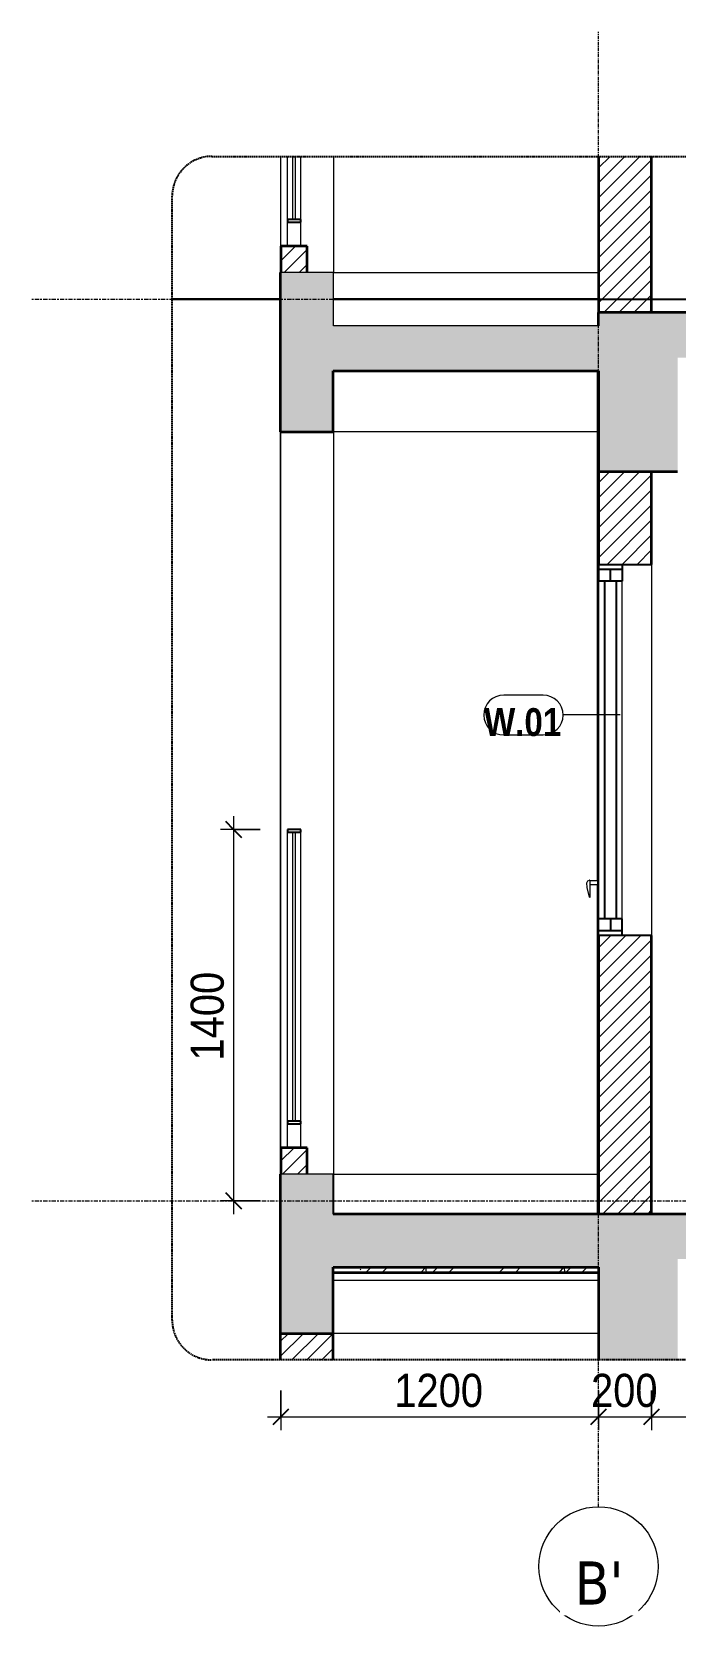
# Model space of a CAD drawing. Header units: millimetres. Extents: x 67190 to 250421, y 542 to 78637.
# Drawn here: x 95702 to 98130, y 596 to 6608 of the extents above; entities that cross this region are included whole.
import ezdxf

# ---------------------------------------------------------------- set-up
doc = ezdxf.new("R2010")
doc.units = ezdxf.units.MM
for name, pattern in [('Centre', [31.75, 6.35, -4.7625, 15.875, -4.7625]), ('Grid Line', [22.225, 12.7, -3.175, 3.175, -3.175]), ('Hidden', [7.14375, 4.7625, -2.38125]), ('IMPORT-CENTER _2_', [40.64, 25.4, -5.08, 5.08, -5.08])]:
    doc.linetypes.add(name, pattern=pattern)
for name, color, linetype, lineweight in [('0-6', 130, 'Continuous', 5), ('A-ANNO-DIMS', 211, 'Continuous', 9), ('A-ANNO-DIMS-50', 211, 'Continuous', 9), ('A-DETL-GENF', 92, 'Continuous', 18), ('A-DETL-GENF-4', 92, 'Hidden', 25), ('A-DETL-GENF-5', 9, 'Continuous', 18), ('A-DETL-MEDM', 33, 'Continuous', 35), ('A-DETL-THIN', 151, 'Continuous', 18), ('A-DOOR', 31, 'Continuous', 18), ('A-FLOR-FNSH-1', 250, 'Continuous', 35), ('A-FLOR-HRAL', 11, 'Continuous', 18), ('A-FLOR-HRAL-1', 11, 'Continuous', 25), ('A-FLOR-LEVL-2', 51, 'Centre', 9), ('A-FLOR-PATT-1', 253, 'Continuous', 18), ('A-GLAZ', 151, 'Continuous', 18), ('A-GLAZ-1', 151, 'Continuous', 25), ('A-GLAZ-IDEN', 152, 'Continuous', 9), ('A-WALL', 113, 'Continuous', 18), ('A-WALL-2', 250, 'Continuous', 35), ('A-WALL-PATT-2', 111, 'Continuous', 18), ('G-IMPT', 8, 'Continuous', 18), ('G-IMPT-3', 8, 'IMPORT-CENTER _2_', 18), ('M-EQPM', 50, 'Continuous', 18), ('M-EQPM-2', 50, 'Continuous', 25), ('S-BEAM-2', 7, 'Continuous', 18), ('S-COLS', 52, 'Continuous', 18), ('S-GRID-1', 1, 'Grid Line', 9), ('S-GRID-IDEN', 1, 'Continuous', 9)]:
    doc.layers.add(name, color=color, linetype=linetype, lineweight=lineweight)
doc.styles.add('Arial_B_2', font='arialbd.ttf', dxfattribs={"width": 0.85, "height": 105})
doc.styles.add('Tahoma_B', font='tahomabd.ttf', dxfattribs={"height": 162.5})
doc.styles.add('UTM Avo', font='', dxfattribs={"width": 0.9, "height": 125})
doc.styles.get('UTM Avo').set_extended_font_data('UTM Avo')
doc.dimstyles.new('1_Dim_chi_tiet_2_5', dxfattribs={"dimscale": 304.8, "dimtxt": 124.912619, "dimasz": 0.19685, "dimexe": 0.164042, "dimexo": 0.0625, "dimgap": 0.016404, "dimtad": 1, "dimdec": 0, "dimrnd": 5, "dimzin": 0, "dimdsep": 46, "dimtxsty": 'UTM Avo', "dimblk1": 'OBLIQUE', "dimblk2": 'OBLIQUE', "dimsah": 1, "dimcen": 0.09, "dimdle": 0.164042, "dimazin": 0, "dimtfac": 1, "dimtdec": 4, "dimtix": 1, "dimtmove": 0, "dimatfit": 3, "dimfxl": 0.328084, "dimfxlon": 1, "dimtvp": 1, "dimtolj": 1, "dimtzin": 0, "dimarcsym": 2})
pattern_1 = [(50, (28433.55, 15875), (364.368, -31.878), [38.1, -419.1]), (355, (28433.55, 15875), (-70.486, 382.113), [30.48, -335.28]), (100.451, (28463.9, 15872.34), (293.885, 350.233), [32.38, -356.18]), (46.184, (28433.55, 15976.6), (542.158, -84.086), [57.15, -628.65]), (96.636, (28478.73, 15969.6), (474.805, 494.855), [48.57, -534.27]), (351.184, (28433.55, 15976.6), (474.81, 494.85), [45.72, -502.92]), (21, (28484.35, 15951.2), (303.2285, -204.5305), [38.1, -419.1]), (326, (28484.35, 15951.2), (123.604, 368.376), [30.48, -335.28]), (71.451, (28509.62, 15934.16), (426.834, 163.843), [32.38, -356.18]), (37.5, (28433.55, 15875), (6.1766, 169.1102), [3.353, -327.863, 3.353, -337.007, -336.55]), (37.5, (28433.55, 15875), (6.1766, 169.1102), [-671.576, 3.353, -333.197]), (7.5, (28433.55, 15875), (133.6389, 200.3615), [3.353, -190.703, 3.353, -320.243, -128.27]), (7.5, (28433.55, 15875), (133.6389, 200.3615), [-517.652, 3.353, -124.917]), (327.5, (28320.27, 15875), (271.1818, -11.4584), [3.353, -123.647, 3.353, -392.887, -525.78]), (327.5, (28320.27, 15875), (271.1818, -11.4584), [-523.24, 3.353, -522.427]), (317.5, (28269.47, 15875), (296.2585, 50.853), [3.353, -161.747, 3.353, -259.791, -373.38]), (317.5, (28269.47, 15875), (296.2585, 50.853), [-428.244, 3.353, -370.027]), (45, (28433.55, 15875), (-125.7236, 125.7236), []), (45, (28433.55, 16065.5), (-125.7236, 125.7236), [])]
pattern_2 = [(45, (101737.806, 15875), (-28.28427, 28.28427), [])]

# ---------------------------------------------------------------- blocks, each defined once
blk = doc.blocks.new('NCV_TKTC_KET CAU_rvt-3-TKCS_CĂN HỘ LOẠI 5 - MẶT CẮT 2')
at = {"layer": 'A-FLOR-PATT-1'}
h = blk.add_hatch(dxfattribs=at)
h.set_pattern_fill('FP_8', color=256, style=0, pattern_type=2)
h.set_pattern_definition(pattern_1)
h.paths.add_polyline_path([(24536.9, 5500), (24536.9, 5550), (24535.3, 5550), (24535.3, 5500)])
h = blk.add_hatch(dxfattribs=at)
h.set_pattern_fill('FP_8', color=256, style=0, pattern_type=2)
h.set_pattern_definition(pattern_1)
h.paths.add_polyline_path([(24536.9, 5500), (24536.9, 5550), (24535.3, 5550), (24535.3, 5500)])
h = blk.add_hatch(dxfattribs=at)
h.set_pattern_fill('FP_8', color=256, style=0, pattern_type=2)
h.set_pattern_definition(pattern_1)
h.paths.add_polyline_path([(23952.6, 1930), (24536.9, 1930), (24536.9, 1950), (23535.3, 1950), (23535.3, 1930)])
h = blk.add_hatch(dxfattribs=at)
h.set_pattern_fill('FP_8', color=256, style=0, pattern_type=2)
h.set_pattern_definition(pattern_1)
h.paths.add_polyline_path([(23952.6, 1930), (24536.9, 1930), (24536.9, 1950), (23535.3, 1950), (23535.3, 1930)])
at = {"layer": 'A-FLOR-FNSH-1'}
for p, q in [((24536.9, 5550), (24535.3, 5550)), ((24535.3, 5550), (24535.3, 5500)), ((23535.3, 1930), (24536.9, 1930))]:
    blk.add_line(p, q, dxfattribs=at)
at = {"layer": 'S-BEAM-2'}
for p, q in [((23536.9, 5700), (24535.3, 5700)), ((24535.3, 5550), (24535.3, 5700)), ((24535.3, 5100), (24535.3, 5330)), ((24535.3, 5100), (23535.3, 5100)), ((23535.3, 2300), (24535.3, 2300)), ((24535.3, 2150), (24535.3, 2300)), ((24535.3, 1700), (24535.3, 1930)), ((24535.3, 1700), (23535.3, 1700))]:
    blk.add_line(p, q, dxfattribs=at)
blk = doc.blocks.new('1_FAMILY RVT - W01-WxH 1400x1400xmm-389822-TKCS_CĂN HỘ LOẠI 5 - MẶT CẮT 2')
at = {"layer": 'A-GLAZ'}
for p, q in [((24536.9, 3200), (24536.9, 4600)), ((24736.9, 4600), (24736.9, 3200)), ((24536.9, 4536.5), (24536.9, 3263.5)), ((24625.8, 3263.5), (24625.8, 4536.5))]:
    blk.add_line(p, q, dxfattribs=at)
at = {"layer": 'A-GLAZ-1'}
for p, q in [((24536.9, 4600), (24736.9, 4600)), ((24536.9, 4600), (24536.9, 4536.5)), ((24625.8, 4581), (24536.9, 4581)), ((24581.4, 4536.5), (24581.4, 4581)), ((24625.8, 4600), (24625.8, 4536.5)), ((24625.8, 4536.5), (24536.9, 4536.5)), ((24559.2, 4536.5), (24559.2, 3263.5)), ((24603.6, 4536.5), (24603.6, 3263.5)), ((24625.8, 3263.5), (24536.9, 3263.5)), ((24536.9, 3200), (24536.9, 3263.5)), ((24581.4, 3263.5), (24581.4, 3219.1)), ((24625.8, 3200), (24625.8, 3263.5)), ((24536.9, 3219.1), (24625.8, 3219.1)), ((24736.9, 3200), (24536.9, 3200))]:
    blk.add_line(p, q, dxfattribs=at)
blk = doc.blocks.new('DEG_02-DEG_03 - DEG_02-2500x2400mm-CỬA ĐI 02 CÁNH TRƯỢT-625766-TKCS_CĂN HỘ LOẠI 5 - MẶT CẮT 2')
at = {"layer": 'A-DOOR'}
for p, q in [((24503.9, 3408.3), (24503.9, 3399.2)), ((24533.9, 3407), (24503.9, 3407)), ((24503.9, 3399.2), (24503.9, 3345.2)), ((24503.9, 3393), (24533.9, 3393)), ((24536.9, 3420), (24533.9, 3420)), ((24533.9, 3400), (24533.9, 3420)), ((24533.9, 3380), (24533.9, 3400)), ((24533.9, 3380), (24536.9, 3380)), ((24503.9, 3343.7), (24503.9, 3345.2)), ((24503.9, 3345.2), (24503.9, 3343.7))]:
    blk.add_line(p, q, dxfattribs=at)
at = {"layer": 'A-DOOR', "flags": 128}
for points in [[(24493, 3399.2), (24496.8, 3406.8), (24502.4, 3408.7)], [(24502.1, 3345.2), (24494, 3381.1), (24493, 3399.2)], [(24503.9, 3408.7), (24502.7, 3408.7), (24502.4, 3408.7)], [(24502.4, 3408.7), (24503.1, 3408.7), (24503.9, 3408.7)], [(24503.9, 3343.7), (24502.2, 3345), (24502.1, 3345.2)]]:
    blk.add_lwpolyline(points, dxfattribs=at)
blk = doc.blocks.new('Railing - 50 x 10mm-1251315-TKCS_CĂN HỘ LOẠI 5 - MẶT CẮT 2')
at = {"layer": 'A-FLOR-HRAL'}
for p, q in [((23362.4, 5900), (23362.4, 6138.4)), ((23412.4, 5900), (23412.4, 6138.4)), ((23362.4, 5800), (23362.4, 5890)), ((23412.4, 5800), (23412.4, 5890))]:
    blk.add_line(p, q, dxfattribs=at)
blk = doc.blocks.new('Railing - 10mm-1251313-TKCS_CĂN HỘ LOẠI 5 - MẶT CẮT 2')
at = {"layer": 'A-FLOR-HRAL'}
for p, q in [((23382.4, 5900), (23382.4, 6138.4)), ((23392.4, 5900), (23392.4, 6138.4))]:
    blk.add_line(p, q, dxfattribs=at)
blk = doc.blocks.new('Railing - Railing-1267716-TKCS_CĂN HỘ LOẠI 5 - MẶT CẮT 2')
at = {"layer": 'A-FLOR-HRAL-1'}
for p, q in [((23412.4, 5900), (23362.4, 5900)), ((23362.4, 5900), (23362.4, 5890)), ((23412.4, 5890), (23412.4, 5900)), ((23362.4, 5890), (23412.4, 5890))]:
    blk.add_line(p, q, dxfattribs=at)
for name in ['Railing - 50 x 10mm-1251315-TKCS_CĂN HỘ LOẠI 5 - MẶT CẮT 2', 'Railing - 10mm-1251313-TKCS_CĂN HỘ LOẠI 5 - MẶT CẮT 2']:
    blk.add_blockref(name, (0, 0))
blk = doc.blocks.new('Railing - 50 x 10mm-V39-TKCS_CĂN HỘ LOẠI 5 - MẶT CẮT 2')
at = {"layer": 'A-FLOR-HRAL'}
for p, q in [((23362.4, 2500), (23362.4, 3590)), ((23412.4, 2500), (23412.4, 3590)), ((23362.4, 2400), (23362.4, 2490)), ((23412.4, 2400), (23412.4, 2490))]:
    blk.add_line(p, q, dxfattribs=at)
blk = doc.blocks.new('Railing - 10mm-V40-TKCS_CĂN HỘ LOẠI 5 - MẶT CẮT 2')
at = {"layer": 'A-FLOR-HRAL'}
for p, q in [((23382.4, 2500), (23382.4, 3590)), ((23392.4, 2500), (23392.4, 3590))]:
    blk.add_line(p, q, dxfattribs=at)
blk = doc.blocks.new('Railing - Railing-1602730-TKCS_CĂN HỘ LOẠI 5 - MẶT CẮT 2')
at = {"layer": 'A-FLOR-HRAL-1'}
for p, q in [((23412.4, 3600), (23362.4, 3600)), ((23362.4, 3600), (23362.4, 3590)), ((23362.4, 3590), (23412.4, 3590)), ((23412.4, 3590), (23412.4, 3600)), ((23412.4, 2500), (23362.4, 2500)), ((23362.4, 2500), (23362.4, 2490)), ((23362.4, 2490), (23412.4, 2490)), ((23412.4, 2490), (23412.4, 2500))]:
    blk.add_line(p, q, dxfattribs=at)
for name in ['Railing - 50 x 10mm-V39-TKCS_CĂN HỘ LOẠI 5 - MẶT CẮT 2', 'Railing - 10mm-V40-TKCS_CĂN HỘ LOẠI 5 - MẶT CẮT 2']:
    blk.add_blockref(name, (0, 0))
blk = doc.blocks.new('TKTC_XREF_251221_MB TANG 2-7 - TKTC_XREF_260130_MB TANG 2-5_dwg_THU NUOC - THU NUOC-444531-TKCS_MB TẦNG 1-4746804-TKCS_CĂN HỘ LOẠI 5 - MẶT CẮT 2')
at = {"layer": 'G-IMPT'}
for p, q in [((23639.3, 5600), (23789.3, 5600)), ((23789.3, 5600), (23639.3, 5600)), ((23664.3, 5600), (23764.3, 5600)), ((23764.3, 5600), (23664.3, 5600)), ((23680.3, 5600), (23674.3, 5600)), ((23674.3, 5600), (23680.3, 5600)), ((23686.7, 5600), (23692.7, 5600)), ((23692.7, 5600), (23686.7, 5600)), ((23699.1, 5600), (23705.1, 5600)), ((23705.1, 5600), (23699.1, 5600)), ((23717.6, 5600), (23711.6, 5600)), ((23711.6, 5600), (23717.6, 5600)), ((23717.6, 5600), (23711.6, 5600)), ((23711.6, 5600), (23717.6, 5600)), ((23714.3, 5600), (23714.3, 5600)), ((23714.3, 5600), (23714.3, 5600)), ((23714.3, 5600), (23714.3, 5600)), ((23714.3, 5600), (23714.3, 5600)), ((23729.6, 5600), (23723.6, 5600)), ((23723.6, 5600), (23729.6, 5600)), ((23742, 5600), (23736, 5600)), ((23736, 5600), (23742, 5600)), ((23748.4, 5600), (23754.4, 5600)), ((23754.4, 5600), (23748.4, 5600))]:
    blk.add_line(p, q, dxfattribs=at)
blk = doc.blocks.new('TKTC_XREF_251221_MB TANG 2-7 - TKTC_XREF_260130_MB TANG 2-5_dwg_$cc-V54-TKCS_CĂN HỘ LOẠI 5 - MẶT CẮT 2')
at = {"layer": 'G-IMPT-3'}
for p, q in [((24346.1, 5600), (24499.1, 5600)), ((24422.6, 5600), (24422.6, 5600))]:
    blk.add_line(p, q, dxfattribs=at)
at = {"layer": 'M-EQPM'}
for p, q in [((24422.6, 5600), (24368.5, 5600)), ((24368.5, 5600), (24422.6, 5600)), ((24422.6, 5600), (24410, 5600)), ((24410, 5600), (24422.6, 5600)), ((24422.6, 5600), (24435.1, 5600)), ((24435.1, 5600), (24422.6, 5600)), ((24479.4, 5600), (24479.4, 5600))]:
    blk.add_line(p, q, dxfattribs=at)
blk = doc.blocks.new('TKTC_XREF_251221_MB TANG 2-7 - TKTC_XREF_260130_MB TANG 2-5_dwg_CUM U_DN100-V55-TKCS_CĂN HỘ LOẠI 5 - MẶT CẮT 2')
at = {"layer": 'G-IMPT'}
for p, q in [((24422.6, 5600), (24355.5, 5600)), ((24355.5, 5600), (24422.6, 5600)), ((24422.6, 5600), (24363.2, 5600)), ((24363.2, 5600), (24422.6, 5600)), ((24422.6, 5600), (24422.6, 5600)), ((24487.4, 5600), (24422.6, 5600)), ((24487.4, 5600), (24422.6, 5600)), ((24487.4, 5600), (24422.6, 5600)), ((24487.4, 5600), (24422.6, 5600)), ((24489.3, 5600), (24487.4, 5600)), ((24487.4, 5600), (24489.3, 5600)), ((24489.3, 5600), (24487.4, 5600)), ((24487.4, 5600), (24489.3, 5600)), ((24494.1, 5600), (24489.3, 5600)), ((24489.3, 5600), (24494.1, 5600)), ((24489.3, 5600), (24494.1, 5600)), ((24489.3, 5600), (24494.1, 5600)), ((24494.1, 5600), (24489.3, 5600)), ((24489.3, 5600), (24494.1, 5600)), ((24489.3, 5600), (24494.1, 5600)), ((24489.3, 5600), (24494.1, 5600)), ((24494.1, 5600), (24494.1, 5600)), ((24494.1, 5600), (24494.1, 5600)), ((24495.1, 5600), (24500.5, 5600)), ((24500.5, 5600), (24495.1, 5600)), ((24495.1, 5600), (24500.5, 5600)), ((24500.5, 5600), (24495.1, 5600)), ((24501.5, 5600), (24500.5, 5600)), ((24500.5, 5600), (24501.5, 5600)), ((24501.5, 5600), (24500.5, 5600)), ((24500.5, 5600), (24501.5, 5600))]:
    blk.add_line(p, q, dxfattribs=at)
blk = doc.blocks.new('TKTC_XREF_251221_MB TANG 2-7 - TKTC_XREF_260130_MB TANG 2-5_dwg_$cc-V56-TKCS_CĂN HỘ LOẠI 5 - MẶT CẮT 2')
at = {"layer": 'G-IMPT-3'}
for p, q in [((24374.1, 5600), (24495.2, 5600)), ((24435, 5600), (24434.4, 5600))]:
    blk.add_line(p, q, dxfattribs=at)
at = {"layer": 'M-EQPM'}
for p, q in [((24434.9, 5600), (24434.4, 5600)), ((24434.4, 5600), (24434.7, 5600)), ((24434.7, 5600), (24434.9, 5600)), ((24479.7, 5600), (24479.7, 5600))]:
    blk.add_line(p, q, dxfattribs=at)
blk = doc.blocks.new('TKTC_XREF_251221_MB TANG 2-7 - TKTC_XREF_260130_MB TANG 2-5_dwg_CUM U_DN100-V57-TKCS_CĂN HỘ LOẠI 5 - MẶT CẮT 2')
at = {"layer": 'G-IMPT'}
for p, q in [((24436.1, 5600), (24436.3, 5600)), ((24487.5, 5600), (24436.1, 5600)), ((24436.2, 5600), (24436.3, 5600)), ((24436.2, 5600), (24436.3, 5600)), ((24487.6, 5600), (24436.3, 5600)), ((24489, 5600), (24492.8, 5600)), ((24489, 5600), (24492.8, 5600)), ((24489.1, 5600), (24492.9, 5600)), ((24489.1, 5600), (24492.9, 5600)), ((24492.8, 5600), (24492.8, 5600)), ((24492.8, 5600), (24492.8, 5600)), ((24492.8, 5600), (24492.8, 5600)), ((24492.9, 5600), (24492.9, 5600)), ((24492.9, 5600), (24492.9, 5600)), ((24492.9, 5600), (24492.9, 5600)), ((24493.5, 5600), (24493.5, 5600)), ((24493.7, 5600), (24493.6, 5600)), ((24495.1, 5600), (24495.1, 5600)), ((24495.2, 5600), (24495.2, 5600)), ((24496.6, 5600), (24496.6, 5600)), ((24496.7, 5600), (24496.7, 5600)), ((24498.6, 5600), (24497.8, 5600)), ((24497.8, 5600), (24498.6, 5600)), ((24498.7, 5600), (24497.9, 5600)), ((24497.9, 5600), (24498.7, 5600)), ((24498.6, 5600), (24498.6, 5600)), ((24498.7, 5600), (24498.7, 5600))]:
    blk.add_line(p, q, dxfattribs=at)
at = {"layer": 'G-IMPT', "flags": 128}
for points in [[(24487.5, 5600), (24436.2, 5600), (24436.2, 5600)], [(24487.6, 5600), (24436.3, 5600), (24436.3, 5600)], [(24489, 5600), (24489, 5600), (24487.5, 5600), (24487.5, 5600), (24489, 5600), (24489, 5600)], [(24489.1, 5600), (24489.1, 5600), (24487.6, 5600), (24487.6, 5600), (24489.1, 5600), (24489.1, 5600)], [(24492.8, 5600), (24489, 5600), (24489, 5600), (24492.8, 5600)], [(24492.9, 5600), (24489.1, 5600), (24489.1, 5600), (24492.9, 5600)], [(24493.5, 5600), (24497.8, 5600), (24497.8, 5600), (24493.5, 5600)], [(24493.7, 5600), (24497.9, 5600), (24497.9, 5600), (24493.7, 5600)]]:
    blk.add_lwpolyline(points, dxfattribs=at)
blk = doc.blocks.new('TKTC_XREF_251221_MB TANG 2-7 - TKTC_XREF_260130_MB TANG 2-5_dwg_$cc-V58-TKCS_CĂN HỘ LOẠI 5 - MẶT CẮT 2')
at = {"layer": 'G-IMPT-3'}
for p, q in [((24231.9, 5600), (24384.9, 5600)), ((24308.4, 5600), (24308.4, 5600))]:
    blk.add_line(p, q, dxfattribs=at)
at = {"layer": 'M-EQPM'}
for p, q in [((24308.4, 5600), (24251.5, 5600)), ((24251.5, 5600), (24365.2, 5600)), ((24362.4, 5600), (24254.3, 5600)), ((24254.3, 5600), (24308.4, 5600)), ((24308.4, 5600), (24362.4, 5600)), ((24365.2, 5600), (24308.4, 5600))]:
    blk.add_line(p, q, dxfattribs=at)
blk = doc.blocks.new('TKTC_XREF_251221_MB TANG 2-7 - TKTC_XREF_260130_MB TANG 2-5_dwg_CUM U_DN100-V50-TKCS_CĂN HỘ LOẠI 5 - MẶT CẮT 2')
at = {"layer": 'G-IMPT'}
for p, q in [((28750.6, 5600), (28735.3, 5600)), ((28735.3, 5600), (28737.2, 5600)), ((28740.1, 5600), (28737.2, 5600)), ((28737.2, 5600), (28748.7, 5600)), ((28747.3, 5600), (28738.7, 5600)), ((28739, 5600), (28876.6, 5600)), ((28745.8, 5600), (28740.1, 5600)), ((28741.4, 5600), (28740.4, 5600)), ((28745.5, 5600), (28740.4, 5600)), ((28744.6, 5600), (28741.4, 5600)), ((28744.6, 5600), (28741.4, 5600)), ((28744.6, 5600), (28741.4, 5600)), ((28745.5, 5600), (28744.6, 5600)), ((28748.7, 5600), (28745.8, 5600)), ((28747, 5600), (28868.7, 5600)), ((28747, 5600), (28751, 5600)), ((28748.7, 5600), (28750.6, 5600)), ((28751, 5600), (28864.7, 5600)), ((28868.7, 5600), (28864.7, 5600)), ((28880.3, 5600), (28865, 5600)), ((28865, 5600), (28866.9, 5600)), ((28869.8, 5600), (28866.9, 5600)), ((28866.9, 5600), (28878.4, 5600)), ((28877, 5600), (28868.3, 5600)), ((28875.5, 5600), (28869.8, 5600)), ((28871, 5600), (28870.1, 5600)), ((28875.2, 5600), (28870.1, 5600)), ((28874.2, 5600), (28871, 5600)), ((28874.2, 5600), (28871, 5600)), ((28874.2, 5600), (28871, 5600)), ((28875.2, 5600), (28874.2, 5600)), ((28878.4, 5600), (28875.5, 5600)), ((28878.4, 5600), (28880.3, 5600))]:
    blk.add_line(p, q, dxfattribs=at)
blk = doc.blocks.new('TKTC_XREF_251221_MB TANG 2-7 - TKTC_XREF_260130_MB TANG 2-5_dwg_$cc-V59-TKCS_CĂN HỘ LOẠI 5 - MẶT CẮT 2')
at = {"layer": 'G-IMPT-3'}
for p, q in [((24413.7, 5600), (24534.8, 5600)), ((24473.9, 5600), (24474.6, 5600))]:
    blk.add_line(p, q, dxfattribs=at)
at = {"layer": 'M-EQPM'}
for p, q in [((24474.3, 5600), (24429.3, 5600)), ((24429.3, 5600), (24519.3, 5600)), ((24519.3, 5600), (24474.3, 5600)), ((24474.5, 5600), (24474.5, 5600))]:
    blk.add_line(p, q, dxfattribs=at)
blk = doc.blocks.new('TKTC_XREF_251221_MB TANG 2-7 - TKTC_XREF_260130_MB TANG 2-5_dwg_CUM U_DN100-V60-TKCS_CĂN HỘ LOẠI 5 - MẶT CẮT 2')
at = {"layer": 'G-IMPT'}
for p, q in [((24418.9, 5600), (24416.6, 5600)), ((24424.5, 5600), (24417.7, 5600)), ((24418, 5600), (24527, 5600)), ((24418, 5600), (24418, 5600)), ((24423.4, 5600), (24418.9, 5600)), ((24418.9, 5600), (24418.9, 5600)), ((24419.9, 5600), (24419.1, 5600)), ((24422.4, 5600), (24419.9, 5600)), ((24422.4, 5600), (24419.9, 5600)), ((24422.4, 5600), (24419.9, 5600)), ((24423.1, 5600), (24422.4, 5600)), ((24425.7, 5600), (24423.4, 5600)), ((24423.4, 5600), (24423.4, 5600)), ((24424.4, 5600), (24520.7, 5600)), ((24427.5, 5600), (24517.5, 5600)), ((24521.5, 5600), (24519.2, 5600)), ((24527.2, 5600), (24520.3, 5600)), ((24526, 5600), (24521.5, 5600)), ((24521.5, 5600), (24521.5, 5600)), ((24522.5, 5600), (24521.7, 5600)), ((24525, 5600), (24522.5, 5600)), ((24525, 5600), (24522.5, 5600)), ((24525, 5600), (24522.5, 5600)), ((24525.8, 5600), (24525, 5600)), ((24528.3, 5600), (24526, 5600)), ((24526, 5600), (24526, 5600)), ((24526.9, 5600), (24527, 5600))]:
    blk.add_line(p, q, dxfattribs=at)
at = {"layer": 'G-IMPT', "flags": 128}
for points in [[(24425.7, 5600), (24427.2, 5600), (24427.2, 5600), (24415.1, 5600), (24415.1, 5600), (24416.6, 5600)], [(24416.6, 5600), (24416.6, 5600), (24425.7, 5600), (24425.7, 5600)], [(24423.1, 5600), (24423.1, 5600), (24419.1, 5600), (24419.1, 5600)], [(24424.3, 5600), (24424.4, 5600), (24427.5, 5600)], [(24520.6, 5600), (24520.7, 5600), (24517.5, 5600)], [(24528.3, 5600), (24529.8, 5600), (24529.8, 5600), (24517.7, 5600), (24517.7, 5600), (24519.2, 5600)], [(24519.2, 5600), (24519.2, 5600), (24528.3, 5600), (24528.3, 5600)], [(24525.8, 5600), (24525.8, 5600), (24521.7, 5600), (24521.7, 5600)]]:
    blk.add_lwpolyline(points, dxfattribs=at)
blk = doc.blocks.new('TKTC_XREF_251221_MB TANG 2-7 - TKTC_XREF_260130_MB TANG 2-5_dwg_THU NUOC - THU NUOC-444531-TKCS_MB TẦNG 1-4746810-TKCS_CĂN HỘ LOẠI 5 - MẶT CẮT 2')
at = {"layer": 'G-IMPT'}
for p, q in [((25012, 5600), (25162, 5600)), ((25162, 5600), (25012, 5600)), ((25037, 5600), (25137, 5600)), ((25137, 5600), (25037, 5600)), ((25052.9, 5600), (25046.9, 5600)), ((25046.9, 5600), (25052.9, 5600)), ((25059.3, 5600), (25065.3, 5600)), ((25065.3, 5600), (25059.3, 5600)), ((25071.7, 5600), (25077.7, 5600)), ((25077.7, 5600), (25071.7, 5600)), ((25090.2, 5600), (25084.2, 5600)), ((25084.2, 5600), (25090.2, 5600)), ((25090.2, 5600), (25084.2, 5600)), ((25084.2, 5600), (25090.2, 5600)), ((25087, 5600), (25087, 5600)), ((25087, 5600), (25087, 5600)), ((25087, 5600), (25087, 5600)), ((25087, 5600), (25087, 5600)), ((25102.2, 5600), (25096.2, 5600)), ((25096.2, 5600), (25102.2, 5600)), ((25114.6, 5600), (25108.6, 5600)), ((25108.6, 5600), (25114.6, 5600)), ((25121, 5600), (25127, 5600)), ((25127, 5600), (25121, 5600))]:
    blk.add_line(p, q, dxfattribs=at)
blk = doc.blocks.new('TKTC_XREF_251221_MB TANG 2-7 - TKTC_XREF_260130_MB TANG 2-5_dwg_FD-4746794-TKCS_CĂN HỘ LOẠI 5 - MẶT CẮT 2')
at = {"layer": 'G-IMPT'}
for p, q in [((23833.4, 5600), (23983.4, 5600)), ((23983.4, 5600), (23833.4, 5600)), ((23908.4, 5600), (23908.4, 5600))]:
    blk.add_line(p, q, dxfattribs=at)
at = {"layer": 'M-EQPM'}
for p, q in [((23961.7, 5600), (23855.1, 5600)), ((23946.1, 5600), (23870.7, 5600)), ((23946.1, 5600), (23870.7, 5600))]:
    blk.add_line(p, q, dxfattribs=at)
blk = doc.blocks.new('TKTC_XREF_251221_MB TANG 2-7 - TKTC_XREF_251221_MB TANG 2-7-2039446-TKCS_CĂN HỘ LOẠI 5 - MẶT CẮT 2')
at = {"layer": 'M-EQPM'}
for p, q in [((24236.6, 5600), (24236.9, 5600)), ((24537, 5600), (24236.6, 5600)), ((24536.9, 5600), (24236.8, 5600)), ((24236.8, 5600), (24536.9, 5600)), ((24236.9, 5600), (24537.4, 5600)), ((24335.4, 5600), (24485, 5600)), ((24485, 5600), (24335.4, 5600)), ((24336.4, 5600), (24486.1, 5600)), ((24486.1, 5600), (24336.4, 5600)), ((24337.2, 5600), (24486.8, 5600)), ((24486.8, 5600), (24337.2, 5600)), ((24337.8, 5600), (24487.5, 5600)), ((24487.5, 5600), (24337.8, 5600)), ((24485.2, 5600), (24534.9, 5600)), ((24534.9, 5600), (24485.2, 5600)), ((24486.2, 5600), (24536, 5600)), ((24536, 5600), (24486.2, 5600)), ((24486.9, 5600), (24536.7, 5600)), ((24536.7, 5600), (24486.9, 5600)), ((24487.6, 5600), (24537.4, 5600)), ((24537.4, 5600), (24487.6, 5600)), ((24537.4, 5600), (24537, 5600))]:
    blk.add_line(p, q, dxfattribs=at)
at = {"layer": 'M-EQPM-2'}
for p, q in [((22927.4, 5600), (23335.3, 5600)), ((23335.3, 5600), (22927.4, 5600)), ((23536.9, 5600), (34114, 5600)), ((24539, 5600), (23536.9, 5600)), ((23536.9, 5600), (24539, 5600)), ((24539, 5600), (23536.9, 5600)), ((23536.9, 5600), (24539, 5600)), ((24539, 5600), (23536.9, 5600)), ((23536.9, 5600), (24539, 5600)), ((24538.6, 5600), (23536.9, 5600)), ((23536.9, 5600), (24538.6, 5600)), ((24538.6, 5600), (23536.9, 5600)), ((23536.9, 5600), (24538.6, 5600))]:
    blk.add_line(p, q, dxfattribs=at)
for name, p in [('TKTC_XREF_251221_MB TANG 2-7 - TKTC_XREF_260130_MB TANG 2-5_dwg_THU NUOC - THU NUOC-444531-TKCS_MB TẦNG 1-4746810-TKCS_CĂN HỘ LOẠI 5 - MẶT CẮT 2', (-1376.7, 0)), ('TKTC_XREF_251221_MB TANG 2-7 - TKTC_XREF_260130_MB TANG 2-5_dwg_THU NUOC - THU NUOC-444531-TKCS_MB TẦNG 1-4746810-TKCS_CĂN HỘ LOẠI 5 - MẶT CẮT 2', (-1376.7, 0)), ('TKTC_XREF_251221_MB TANG 2-7 - TKTC_XREF_260130_MB TANG 2-5_dwg_THU NUOC - THU NUOC-444531-TKCS_MB TẦNG 1-4746810-TKCS_CĂN HỘ LOẠI 5 - MẶT CẮT 2', (-1376.7, 0)), ('TKTC_XREF_251221_MB TANG 2-7 - TKTC_XREF_260130_MB TANG 2-5_dwg_THU NUOC - THU NUOC-444531-TKCS_MB TẦNG 1-4746804-TKCS_CĂN HỘ LOẠI 5 - MẶT CẮT 2', (-3.7, 0)), ('TKTC_XREF_251221_MB TANG 2-7 - TKTC_XREF_260130_MB TANG 2-5_dwg_THU NUOC - THU NUOC-444531-TKCS_MB TẦNG 1-4746804-TKCS_CĂN HỘ LOẠI 5 - MẶT CẮT 2', (0, 0)), ('TKTC_XREF_251221_MB TANG 2-7 - TKTC_XREF_260130_MB TANG 2-5_dwg_FD-4746794-TKCS_CĂN HỘ LOẠI 5 - MẶT CẮT 2', (0, 0)), ('TKTC_XREF_251221_MB TANG 2-7 - TKTC_XREF_260130_MB TANG 2-5_dwg_$cc-V58-TKCS_CĂN HỘ LOẠI 5 - MẶT CẮT 2', (0, 0)), ('TKTC_XREF_251221_MB TANG 2-7 - TKTC_XREF_260130_MB TANG 2-5_dwg_$cc-V54-TKCS_CĂN HỘ LOẠI 5 - MẶT CẮT 2', (-2.4, 0)), ('TKTC_XREF_251221_MB TANG 2-7 - TKTC_XREF_260130_MB TANG 2-5_dwg_$cc-V54-TKCS_CĂN HỘ LOẠI 5 - MẶT CẮT 2', (-1.4, 0)), ('TKTC_XREF_251221_MB TANG 2-7 - TKTC_XREF_260130_MB TANG 2-5_dwg_$cc-V54-TKCS_CĂN HỘ LOẠI 5 - MẶT CẮT 2', (-0.7, 0)), ('TKTC_XREF_251221_MB TANG 2-7 - TKTC_XREF_260130_MB TANG 2-5_dwg_$cc-V54-TKCS_CĂN HỘ LOẠI 5 - MẶT CẮT 2', (0, 0)), ('TKTC_XREF_251221_MB TANG 2-7 - TKTC_XREF_260130_MB TANG 2-5_dwg_CUM U_DN100-V55-TKCS_CĂN HỘ LOẠI 5 - MẶT CẮT 2', (-2.4, 0)), ('TKTC_XREF_251221_MB TANG 2-7 - TKTC_XREF_260130_MB TANG 2-5_dwg_CUM U_DN100-V55-TKCS_CĂN HỘ LOẠI 5 - MẶT CẮT 2', (-1.4, 0)), ('TKTC_XREF_251221_MB TANG 2-7 - TKTC_XREF_260130_MB TANG 2-5_dwg_CUM U_DN100-V55-TKCS_CĂN HỘ LOẠI 5 - MẶT CẮT 2', (-0.7, 0)), ('TKTC_XREF_251221_MB TANG 2-7 - TKTC_XREF_260130_MB TANG 2-5_dwg_CUM U_DN100-V55-TKCS_CĂN HỘ LOẠI 5 - MẶT CẮT 2', (0, 0)), ('TKTC_XREF_251221_MB TANG 2-7 - TKTC_XREF_260130_MB TANG 2-5_dwg_$cc-V56-TKCS_CĂN HỘ LOẠI 5 - MẶT CẮT 2', (0, 0)), ('TKTC_XREF_251221_MB TANG 2-7 - TKTC_XREF_260130_MB TANG 2-5_dwg_$cc-V59-TKCS_CĂN HỘ LOẠI 5 - MẶT CẮT 2', (0, 0)), ('TKTC_XREF_251221_MB TANG 2-7 - TKTC_XREF_260130_MB TANG 2-5_dwg_CUM U_DN100-V60-TKCS_CĂN HỘ LOẠI 5 - MẶT CẮT 2', (0, 0)), ('TKTC_XREF_251221_MB TANG 2-7 - TKTC_XREF_260130_MB TANG 2-5_dwg_CUM U_DN100-V57-TKCS_CĂN HỘ LOẠI 5 - MẶT CẮT 2', (0, 0))]:
    blk.add_blockref(name, p)
at = {"extrusion": (0, 0, -1)}
blk.add_blockref('TKTC_XREF_251221_MB TANG 2-7 - TKTC_XREF_260130_MB TANG 2-5_dwg_CUM U_DN100-V50-TKCS_CĂN HỘ LOẠI 5 - MẶT CẮT 2', (-53117.1, 0), dxfattribs=at)
blk = doc.blocks.new('BORDER VIEW - BORDER VIEW-2590364-TKCS_CĂN HỘ LOẠI 5 - MẶT CẮT 2')
at = {"layer": 'A-DETL-GENF-4'}
for p, q in [((23077.4, 6138.4), (33964, 6138.4)), ((22927.4, 1750), (22927.4, 5988.4)), ((33964, 1600), (23077.4, 1600))]:
    blk.add_line(p, q, dxfattribs=at)
for centre, start, end in [((23077.4, 5988.4), 90, 180), ((23077.4, 1750), 180, 270)]:
    blk.add_arc(centre, 150, start, end, dxfattribs=at)
blk = doc.blocks.new('Grid - M_Grid Head - Circle-353313-TKCS_CĂN HỘ LOẠI 5 - MẶT CẮT 2')
at = {"layer": 'S-GRID-IDEN'}
blk.add_circle((25536.9, 821.1), 225, dxfattribs=at)
blk = doc.blocks.new('DIMBLOCK68-TKCS_CĂN HỘ LOẠI 5 - MẶT CẮT 2')
at = {"layer": 'A-ANNO-DIMS-50'}
for p, q in [((96641.6, 1485.2), (96641.6, 1335.2)), ((96641.6, 1385.2), (96641.6, 1485.2)), ((97841.2, 1485.2), (97841.2, 1335.2)), ((97841.2, 1385.2), (97841.2, 1485.2)), ((96591.6, 1385.2), (97841.2, 1385.2))]:
    blk.add_line(p, q, dxfattribs=at)
at = {"layer": 'A-ANNO-DIMS-50', "lineweight": 25}
for p, q in [((96641.6, 1385.2), (96611.6, 1355.2)), ((96641.6, 1385.2), (96671.6, 1415.2)), ((97841.2, 1385.2), (97811.2, 1355.2)), ((97841.2, 1385.2), (97871.2, 1415.2))]:
    blk.add_line(p, q, dxfattribs=at)
at = {"layer": 'A-ANNO-DIMS-50', "color": 0, "insert": (97070.2, 1547.6), "char_height": 125, "width": 410.824, "attachment_point": 1, "line_spacing_factor": 1.110334, "style": 'UTM Avo'}
blk.add_mtext('1200', dxfattribs=at)
blk = doc.blocks.new('_Oblique')
at = {"color": 0, "linetype": 'ByBlock', "lineweight": -2}
blk.add_line((-0.5, -0.5), (0.5, 0.5), dxfattribs=at)
blk = doc.blocks.new('DIMBLOCK69-TKCS_CĂN HỘ LOẠI 5 - MẶT CẮT 2')
at = {"layer": 'A-ANNO-DIMS-50'}
for p, q in [((97841.2, 1485.2), (97841.2, 1335.2)), ((97841.2, 1385.2), (97841.2, 1485.2)), ((98041.2, 1485.2), (98041.2, 1335.2)), ((98041.2, 1385.2), (98041.2, 1485.2)), ((97841.2, 1385.2), (98041.2, 1385.2))]:
    blk.add_line(p, q, dxfattribs=at)
at = {"layer": 'A-ANNO-DIMS-50', "lineweight": 25}
for p, q in [((97841.2, 1385.2), (97811.2, 1355.2)), ((97841.2, 1385.2), (97871.2, 1415.2)), ((98041.2, 1385.2), (98011.2, 1355.2)), ((98041.2, 1385.2), (98071.2, 1415.2))]:
    blk.add_line(p, q, dxfattribs=at)
at = {"layer": 'A-ANNO-DIMS-50', "color": 0, "insert": (97812.8, 1547.6), "char_height": 125, "width": 308.118, "attachment_point": 1, "line_spacing_factor": 1.110334, "style": 'UTM Avo'}
blk.add_mtext('200', dxfattribs=at)
blk = doc.blocks.new('DIMBLOCK70-TKCS_CĂN HỘ LOẠI 5 - MẶT CẮT 2')
at = {"layer": 'A-ANNO-DIMS-50'}
for p, q in [((98041.2, 1485.2), (98041.2, 1335.2)), ((98041.2, 1385.2), (98041.2, 1485.2)), ((106641.2, 1485.2), (106641.2, 1335.2)), ((106641.2, 1385.2), (106641.2, 1485.2)), ((98041.2, 1385.2), (106641.2, 1385.2))]:
    blk.add_line(p, q, dxfattribs=at)
at = {"layer": 'A-ANNO-DIMS-50', "lineweight": 25}
for p, q in [((98041.2, 1385.2), (98011.2, 1355.2)), ((98041.2, 1385.2), (98071.2, 1415.2)), ((106641.2, 1385.2), (106611.2, 1355.2)), ((106641.2, 1385.2), (106671.2, 1415.2))]:
    blk.add_line(p, q, dxfattribs=at)
at = {"layer": 'A-ANNO-DIMS-50', "color": 0, "insert": (102170, 1547.6), "char_height": 125, "width": 410.824, "attachment_point": 1, "line_spacing_factor": 1.110334, "style": 'UTM Avo'}
blk.add_mtext('8600', dxfattribs=at)
blk = doc.blocks.new('DIMBLOCK74-TKCS_CĂN HỘ LOẠI 5 - MẶT CẮT 2')
at = {"layer": 'A-ANNO-DIMS-50', "lineweight": 25}
for p, q in [((96463.7, 3600), (96433.7, 3630)), ((96463.7, 3600), (96493.7, 3570)), ((96463.7, 2200), (96433.7, 2230)), ((96463.7, 2200), (96493.7, 2170))]:
    blk.add_line(p, q, dxfattribs=at)
at = {"layer": 'A-ANNO-DIMS-50'}
for p, q in [((96463.7, 3650), (96463.7, 2150)), ((96563.7, 3600), (96413.7, 3600)), ((96463.7, 3600), (96563.7, 3600)), ((96563.7, 2200), (96413.7, 2200)), ((96463.7, 2200), (96563.7, 2200))]:
    blk.add_line(p, q, dxfattribs=at)
at = {"layer": 'A-ANNO-DIMS-50', "color": 0, "insert": (96301.3, 2728.8), "char_height": 125, "width": 410.824, "attachment_point": 1, "rotation": 90, "line_spacing_factor": 1.110334, "style": 'UTM Avo'}
blk.add_mtext('1400', dxfattribs=at)
blk = doc.blocks.new('SSA-WINDOW TAG - 10-2062020-TKCS_CĂN HỘ LOẠI 5 - MẶT CẮT 2')
at = {"layer": 'A-GLAZ-IDEN'}
for p, q in [((24327.9, 4106.7), (24178.7, 4106.7)), ((24178.7, 3956.7), (24327.9, 3956.7))]:
    blk.add_line(p, q, dxfattribs=at)
for centre, start, end in [((24178.7, 4031.7), 90, 270), ((24327.9, 4031.7), 270, 90)]:
    blk.add_arc(centre, 75, start, end, dxfattribs=at)

msp = doc.modelspace()

# ---------------------------------------------------------------- hatches: boundary and pattern name
at = {"layer": 'A-DETL-GENF-5'}
h = msp.add_hatch(dxfattribs=at)
h.set_pattern_fill('FP_8', color=256, style=0, pattern_type=2)
h.set_pattern_definition([(50, (101737.8, 15875), (364.368, -31.8783), [38.1, -419.1]), (355, (101737.8, 15875), (-70.486, 382.113), [30.48, -335.28]), (100.451, (101768.17, 15872.34), (293.885, 350.233), [32.38, -356.18]), (46.184, (101737.8, 15976.6), (542.158, -84.086), [57.15, -628.65]), (96.636, (101783, 15969.6), (474.805, 494.855), [48.57, -534.27]), (351.184, (101737.8, 15976.6), (474.81, 494.85), [45.72, -502.92]), (21, (101788.6, 15951.2), (303.2285, -204.5305), [38.1, -419.1]), (326, (101788.6, 15951.2), (123.604, 368.376), [30.48, -335.28]), (71.451, (101813.88, 15934.16), (426.834, 163.843), [32.38, -356.18]), (37.5, (101737.8, 15875), (6.1766, 169.1102), [3.353, -327.863, 3.353, -337.007, -336.55]), (37.5, (101737.8, 15875), (6.1766, 169.1102), [-671.576, 3.353, -333.197]), (7.5, (101737.8, 15875), (133.6389, 200.3615), [3.353, -190.703, 3.353, -320.243, -128.27]), (7.5, (101737.8, 15875), (133.6389, 200.3615), [-517.652, 3.353, -124.917]), (327.5, (101624.52, 15875), (271.1818, -11.4584), [3.353, -123.647, 3.353, -392.887, -525.78]), (327.5, (101624.52, 15875), (271.1818, -11.4584), [-523.24, 3.353, -522.427]), (317.5, (101573.72, 15875), (296.2585, 50.853), [3.353, -161.747, 3.353, -259.791, -373.38]), (317.5, (101573.72, 15875), (296.2585, 50.853), [-428.244, 3.353, -370.027]), (45, (101737.8, 15875), (-125.7236, 125.7236), []), (45, (101737.8, 16065.5), (-125.7236, 125.7236), [])])
h.paths.add_polyline_path([(98139.6, 1600), (98139.6, 1980), (102141.2, 1980), (102141.2, 1750), (102341.2, 1750), (102341.2, 1980), (104441.6, 1980), (104441.6, 1930), (106239.2, 1930), (106239.2, 1700), (106839.2, 1700), (106839.2, 1950), (107418.3, 1950), (107418.3, 2150), (96839.6, 2150), (96839.6, 2300), (96639.6, 2300), (96639.6, 1700), (96839.6, 1700), (96839.6, 1950), (97841.2, 1950), (97841.2, 1600), (98102.3, 1600)])
h.paths.add_polyline_path([(98139.6, 4950), (98139.6, 5380), (102141.2, 5380), (102141.2, 5150), (102341.2, 5150), (102341.2, 5380), (104441.6, 5380), (104441.6, 5330), (106239.2, 5330), (106239.2, 5100), (106839.2, 5100), (106839.2, 5350), (107418.3, 5350), (107418.3, 5550), (97841.2, 5550), (97841.2, 5500), (96841.2, 5500), (96841.2, 5700), (96639.6, 5700), (96639.6, 5100), (96839.6, 5100), (96839.6, 5330), (97841.2, 5330), (97841.2, 4950), (98041.2, 4950)])
at = {"layer": 'A-WALL-PATT-2'}
h = msp.add_hatch(dxfattribs=at)
h.set_pattern_fill('FP_9', color=256, style=0, pattern_type=2)
h.set_pattern_definition(pattern_2)
h.paths.add_polyline_path([(97841.2, 5550), (98041.2, 5550), (98041.2, 6138.4), (97841.2, 6138.4)])
h = msp.add_hatch(dxfattribs=at)
h.set_pattern_fill('FP_9', color=256, style=0, pattern_type=2)
h.set_pattern_definition(pattern_2)
h.paths.add_polyline_path([(96691.9, 5700), (96741.6, 5700), (96741.6, 5800), (96641.6, 5800), (96641.6, 5700)])
h = msp.add_hatch(dxfattribs=at)
h.set_pattern_fill('FP_9', color=256, style=0, pattern_type=2)
h.set_pattern_definition(pattern_2)
h.paths.add_polyline_path([(98041.2, 2150), (98041.2, 3200), (97841.2, 3200), (97841.2, 2150), (97993.1, 2150)])
h.paths.add_polyline_path([(97841.2, 4600), (98041.2, 4600), (98041.2, 4950), (97841.2, 4950)])
h = msp.add_hatch(dxfattribs=at)
h.set_pattern_fill('FP_9', color=256, style=0, pattern_type=2)
h.set_pattern_definition(pattern_2)
h.paths.add_polyline_path([(96641.6, 2300), (96741.6, 2300), (96741.6, 2400), (96641.6, 2400), (96641.6, 2393.2)])
h = msp.add_hatch(dxfattribs=at)
h.set_pattern_fill('FP_9', color=256, style=0, pattern_type=2)
h.set_pattern_definition(pattern_2)
h.paths.add_polyline_path([(96639.6, 1600), (96839.6, 1600), (96839.6, 1700), (96639.6, 1700)])

# ---------------------------------------------------------------- linework, layer by layer
at = {"layer": 'A-DETL-MEDM'}
for p, q in [((96639.6, 5700), (96639.6, 5100)), ((106820.8, 5550), (97841.2, 5550)), ((96839.6, 5100), (96839.6, 5330)), ((96839.6, 5330), (97841.2, 5330)), ((97841.2, 5330), (97841.2, 4950)), ((96639.6, 5100), (96839.6, 5100)), ((97841.2, 4950), (98139.6, 4950)), ((96639.6, 2300), (96639.6, 1700)), ((106839.2, 2150), (96839.6, 2150)), ((96839.6, 1700), (96839.6, 1950)), ((96839.6, 1950), (97841.2, 1950)), ((97841.2, 1950), (97841.2, 1600)), ((96639.6, 1700), (96839.6, 1700))]:
    msp.add_line(p, q, dxfattribs=at)
at = {"layer": 'A-DETL-THIN'}
for p, q in [((96841.2, 5700), (96639.6, 5700)), ((96841.2, 5500), (96841.2, 5700)), ((97841.2, 5550), (97841.2, 5500)), ((97841.2, 5500), (96841.2, 5500)), ((96839.6, 2300), (96639.6, 2300)), ((96839.6, 2150), (96839.6, 2300))]:
    msp.add_line(p, q, dxfattribs=at)
at = {"layer": 'A-FLOR-LEVL-2'}
for p, q in [((95702, 5600), (108324.4, 5600)), ((95702, 2200), (108324.4, 2200))]:
    msp.add_line(p, q, dxfattribs=at)
at = {"layer": 'A-GLAZ-IDEN'}
msp.add_line((97922.5, 4032.2), (97707.2, 4032.2), dxfattribs=at)
at = {"layer": 'A-WALL'}
for p, q in [((96841.2, 5330), (96841.2, 2150)), ((97836.6, 3407), (97836.6, 5330)), ((96639.6, 5100), (96639.6, 2300)), ((96641.2, 2300), (96641.2, 5100)), ((97836.6, 2150), (97836.6, 3393)), ((97841.2, 1900), (96839.6, 1900))]:
    msp.add_line(p, q, dxfattribs=at)
at = {"layer": 'A-WALL-2'}
for p, q in [((97841.2, 6138.4), (97841.2, 5550)), ((98041.2, 5550), (98041.2, 6138.4)), ((96741.6, 5800), (96641.6, 5800)), ((96641.6, 5800), (96641.6, 5700)), ((96741.6, 5700), (96741.6, 5800)), ((97841.2, 4950), (97841.2, 4600)), ((98041.2, 4600), (98041.2, 4950)), ((97841.2, 3200), (97841.2, 2150)), ((98041.2, 2150), (98041.2, 3200)), ((96741.6, 2400), (96641.6, 2400)), ((96641.6, 2400), (96641.6, 2300)), ((96741.6, 2300), (96741.6, 2400)), ((96639.6, 1700), (96639.6, 1600)), ((96839.6, 1600), (96839.6, 1700))]:
    msp.add_line(p, q, dxfattribs=at)
at = {"layer": 'S-COLS'}
for p, q in [((96641.2, 5700), (96641.2, 6138.4)), ((96841.2, 6138.4), (96841.2, 5700)), ((96841.2, 5330), (96841.2, 2150)), ((96641.2, 2300), (96641.2, 5100))]:
    msp.add_line(p, q, dxfattribs=at)
at = {"layer": 'S-GRID-1'}
for p, q in [((97841.2, 5358), (97841.2, 6608)), ((97841.2, 2296.1), (97841.2, 5358)), ((97841.2, 1046.1), (97841.2, 2296.1))]:
    msp.add_line(p, q, dxfattribs=at)

# ---------------------------------------------------------------- block references
at = {"layer": '0-6'}
msp.add_blockref('NCV_TKTC_KET CAU_rvt-3-TKCS_CĂN HỘ LOẠI 5 - MẶT CẮT 2', (73304.3, 0), dxfattribs=at)
at = {"layer": 'A-DETL-GENF'}
msp.add_blockref('BORDER VIEW - BORDER VIEW-2590364-TKCS_CĂN HỘ LOẠI 5 - MẶT CẮT 2', (73304.3, 0), dxfattribs=at)
at = {"layer": 'A-DOOR'}
msp.add_blockref('DEG_02-DEG_03 - DEG_02-2500x2400mm-CỬA ĐI 02 CÁNH TRƯỢT-625766-TKCS_CĂN HỘ LOẠI 5 - MẶT CẮT 2', (73304.3, 0), dxfattribs=at)
at = {"layer": 'A-FLOR-HRAL'}
for name in ['Railing - Railing-1267716-TKCS_CĂN HỘ LOẠI 5 - MẶT CẮT 2', 'Railing - Railing-1602730-TKCS_CĂN HỘ LOẠI 5 - MẶT CẮT 2']:
    msp.add_blockref(name, (73304.3, 0), dxfattribs=at)
at = {"layer": 'A-GLAZ'}
msp.add_blockref('1_FAMILY RVT - W01-WxH 1400x1400xmm-389822-TKCS_CĂN HỘ LOẠI 5 - MẶT CẮT 2', (73304.3, 0), dxfattribs=at)
at = {"layer": 'A-GLAZ-IDEN'}
msp.add_blockref('SSA-WINDOW TAG - 10-2062020-TKCS_CĂN HỘ LOẠI 5 - MẶT CẮT 2', (73304.3, 0), dxfattribs=at)
at = {"layer": 'M-EQPM'}
msp.add_blockref('TKTC_XREF_251221_MB TANG 2-7 - TKTC_XREF_251221_MB TANG 2-7-2039446-TKCS_CĂN HỘ LOẠI 5 - MẶT CẮT 2', (73304.3, 0), dxfattribs=at)
at = {"layer": 'S-GRID-IDEN'}
msp.add_blockref('Grid - M_Grid Head - Circle-353313-TKCS_CĂN HỘ LOẠI 5 - MẶT CẮT 2', (72304.3, 0), dxfattribs=at)

# ---------------------------------------------------------------- texts
at = {"layer": 'A-GLAZ-IDEN', "insert": (97554.5, 4004.5), "char_height": 105, "width": 300.9, "attachment_point": 5, "line_spacing_factor": 0.936439, "style": 'Arial_B_2'}
msp.add_mtext('\\pt2.1252,4.2504,6.37455,8.49975,10.62495,12.75015,14.87535,16.9995,19.1247,21.2499,23.3751,25.5003,27.6255,29.74965,31.87485,34.00005,36.12525,38.25045,40.3746,42.4998,44.625,46.7502,48.8754,50.99955,53.12475,55.24995,57.37515,59.50035,61.6245,63.7497,65.8749,68.0001;W.01', dxfattribs=at)

# ---------------------------------------------------------------- dimensions: what is measured, and where the dimension line sits
at = {"layer": 'A-ANNO-DIMS'}
dim = msp.add_linear_dim(base=(96463.7, 2200), p1=(96563.7, 3600), p2=(96563.7, 2200), angle=90, dimstyle='1_Dim_chi_tiet_2_5', override={"dimpost": '<>', "dimfxl": 1400}, dxfattribs=at)
dim.commit()
dim.dimension.update_dxf_attribs({"geometry": 'DIMBLOCK74-TKCS_CĂN HỘ LOẠI 5 - MẶT CẮT 2', "text_midpoint": (96394, 2900)})
for base, p1, p2, override, picture, middle in [((97841.2, 1385.2), (96641.6, 1485.2), (97841.2, 1485.2), {"dimpost": '<>', "dimfxl": 1199.573178}, 'DIMBLOCK68-TKCS_CĂN HỘ LOẠI 5 - MẶT CẮT 2', (97241.4, 1454.9)), ((98041.2, 1385.2), (97841.2, 1485.2), (98041.2, 1485.2), {"dimpost": '<>', "dimfxl": 200}, 'DIMBLOCK69-TKCS_CĂN HỘ LOẠI 5 - MẶT CẮT 2', (97941.2, 1454.9)), ((106641.2, 1385.2), (98041.2, 1485.2), (106641.2, 1485.2), {"dimpost": '<>', "dimfxl": 8600}, 'DIMBLOCK70-TKCS_CĂN HỘ LOẠI 5 - MẶT CẮT 2', (102341.2, 1454.9))]:
    dim = msp.add_linear_dim(base=base, p1=p1, p2=p2, dimstyle='1_Dim_chi_tiet_2_5', override=override, dxfattribs=at)
    dim.commit()
    dim.dimension.update_dxf_attribs({"geometry": picture, "text_midpoint": middle})

# ---------------------------------------------------------------- next in the draw order: texts
at = {"layer": 'S-GRID-IDEN', "insert": (97843.3, 758.7), "char_height": 162.5, "width": 215, "attachment_point": 5, "line_spacing_factor": 0.996129, "style": 'Tahoma_B', "bg_fill": 3, "box_fill_scale": 1.25, "bg_fill_color": 256, "bg_fill_true_color": 13158600, "bg_fill_transparency": 0}
msp.add_mtext("\\pt634.99962,1269.99925,1905.0005,2540.00013,3174.99975,3809.99937,4445.00062,5080.00025,5714.99987,6349.9995,6985.00075,7620.00037,8255,8889.99962,9524.99925,10160.0005,10795.00013,11429.99975,12064.99938,12700.00063,13335.00025,13969.99988,14604.9995,15240.00075,15875.00038,16510,17144.99963,17779.99925,18415.0005,19050.00013,19684.99975,20319.99938;B'", dxfattribs=at)

doc.saveas('drawing.dxf')
